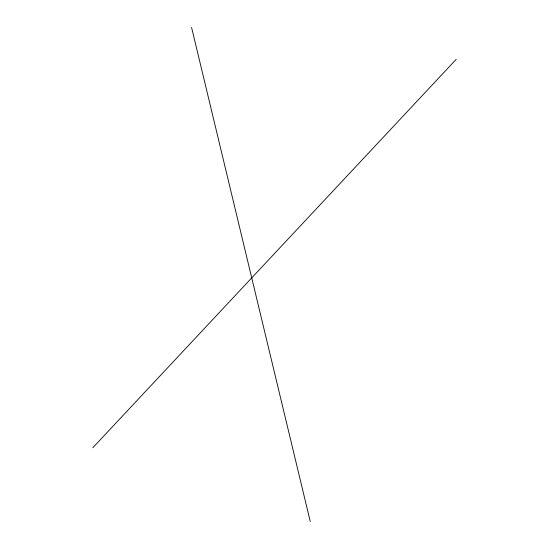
<?xml version="1.0" encoding="UTF-8"?>
<svg xmlns="http://www.w3.org/2000/svg" width="549" height="549" viewBox="0 0 549 549"><rect width="100%" height="100%" fill="white"/><g stroke="black" fill="none" stroke-linecap="round" stroke-linejoin="round"><path stroke-width="0.82" d="M92.815 447.751L456.185 59.347M191.574 27.45L310.267 521.55"/></g></svg>
